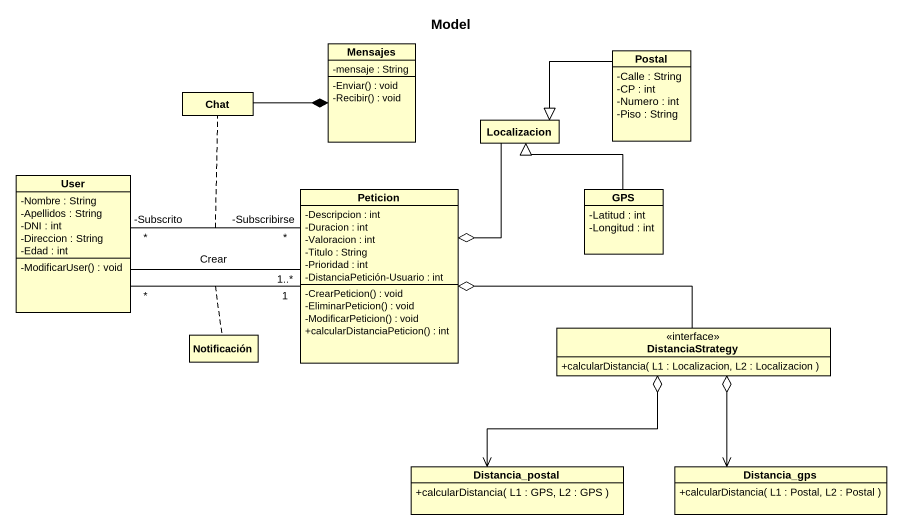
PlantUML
@startuml
title Model
hide circle
hide empty members
skinparam classAttributeIconSize 0
class Mensajes {
  -mensaje : String
  -Enviar() : void
  -Recibir() : void
}
class Postal {
  -Calle : String
  -CP : int
  -Numero : int
  -Piso : String
}
class Chat
class Localizacion
class User {
  -Nombre : String
  -Apellidos : String
  -DNI : int
  -Direccion : String
  -Edad : int
  -ModificarUser() : void
}
class Peticion {
  -Descripcion : int
  -Duracion : int
  -Valoracion : int
  -Titulo : String
  -Prioridad : int
  -DistanciaPetición-Usuario : int
  -CrearPeticion() : void
  -EliminarPeticion() : void
  -ModificarPeticion() : void
  +calcularDistanciaPeticion() : int
}
class GPS {
  -Latitud : int
  -Longitud : int
}
class Notificación
interface DistanciaStrategy {
  +calcularDistancia( L1 : Localizacion, L2 : Localizacion )
}
class Distancia_postal {
  +calcularDistancia( L1 : GPS, L2 : GPS )
}
class Distancia_gps {
  +calcularDistancia( L1 : Postal, L2 : Postal )
}
Mensajes *-left- Chat
Postal -left-|> Localizacion
User -right- "1..*" Peticion : Crear
User "-Subscrito\n*" -right- "-Subscribirse\n*" Peticion
(User, Peticion) .. Chat
Peticion o-up- Localizacion
Peticion "1" -left- "*" User
(Peticion, User) .. Notificación
Peticion o-right- DistanciaStrategy
GPS -up-|> Localizacion
DistanciaStrategy o--> Distancia_postal
DistanciaStrategy o--> Distancia_gps
@enduml
